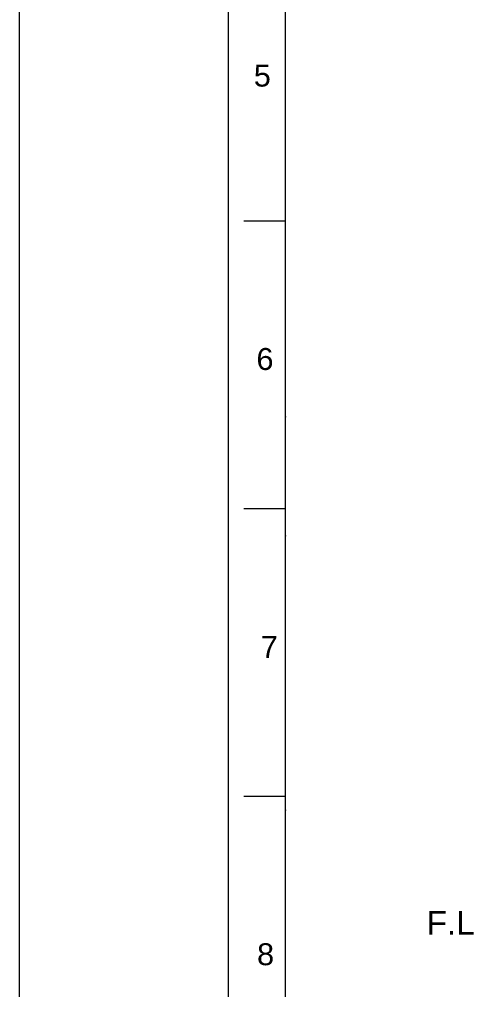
# Model space of a CAD drawing. Header units: millimetres. Extents: x 3895 to 4697, y -1269 to -217.
# Drawn here: x 3895.2 to 4057, y -1084.9 to -747.6 of the extents above; entities that cross this region are included whole.
import ezdxf

# ---------------------------------------------------------------- set-up
doc = ezdxf.new("R2010")
doc.units = ezdxf.units.MM
doc.header["$LTSCALE"] = 0.1
doc.layers.get('0').update_dxf_attribs({"lineweight": 15})
doc.layers.add('DIM', color=3, linetype='Continuous', lineweight=13)
doc.layers.add('TEXT', color=2, linetype='Continuous', lineweight=18)
doc.styles.get("Standard").update_dxf_attribs({"font": 'arial.ttf'})

msp = doc.modelspace()

# ---------------------------------------------------------------- linework, layer by layer
at = {"color": 7, "linetype": 'Continuous'}
for p, q in [((3967.7754, -297.7567), (3967.7754, -1137.7564)), ((3987.7754, -817.7567), (3973.2394, -817.7567)), ((3987.7754, -917.7567), (3973.2394, -917.7567)), ((3987.7754, -1017.7567), (3973.2394, -1017.7567))]:
    msp.add_line(p, q, dxfattribs=at)
at = {"linetype": 'Continuous'}
msp.add_line((3987.7754, -1117.7564), (3987.7754, -317.7567), dxfattribs=at)
for p in [(3987.7754, -885.774), (3987.7754, -885.774), (3987.7754, -927.1606), (3987.7754, -927.1606), (3987.7754, -1022.4585), (3987.7754, -1022.4585)]:
    msp.add_point(p)
at = {"layer": 'DIM'}
msp.add_lwpolyline([(3895.2451, -217.07), (4697.0603, -217.07), (4697.0603, -1268.5031), (3895.2451, -1268.5031)], close=True, dxfattribs=at)

# ---------------------------------------------------------------- texts
at = {"char_height": 7.6238, "attachment_point": 5}
for s, insert in [('5', (3979.7064, -767.1772)), ('6', (3980.6275, -865.6982)), ('7', (3982.1217, -965.7742)), ('8', (3980.8418, -1072.6339))]:
    msp.add_mtext_dynamic_manual_height_columns(s, width=50, gutter_width=12.5, heights=[0], dxfattribs=dict(at, insert=insert))
at = {"layer": 'TEXT', "insert": (4036.8078, -1057.5245), "char_height": 8.29406, "attachment_point": 1}
msp.add_mtext_dynamic_manual_height_columns('F.L', width=14.295809, gutter_width=12.5, heights=[0], dxfattribs=at)

doc.saveas('drawing.dxf')
